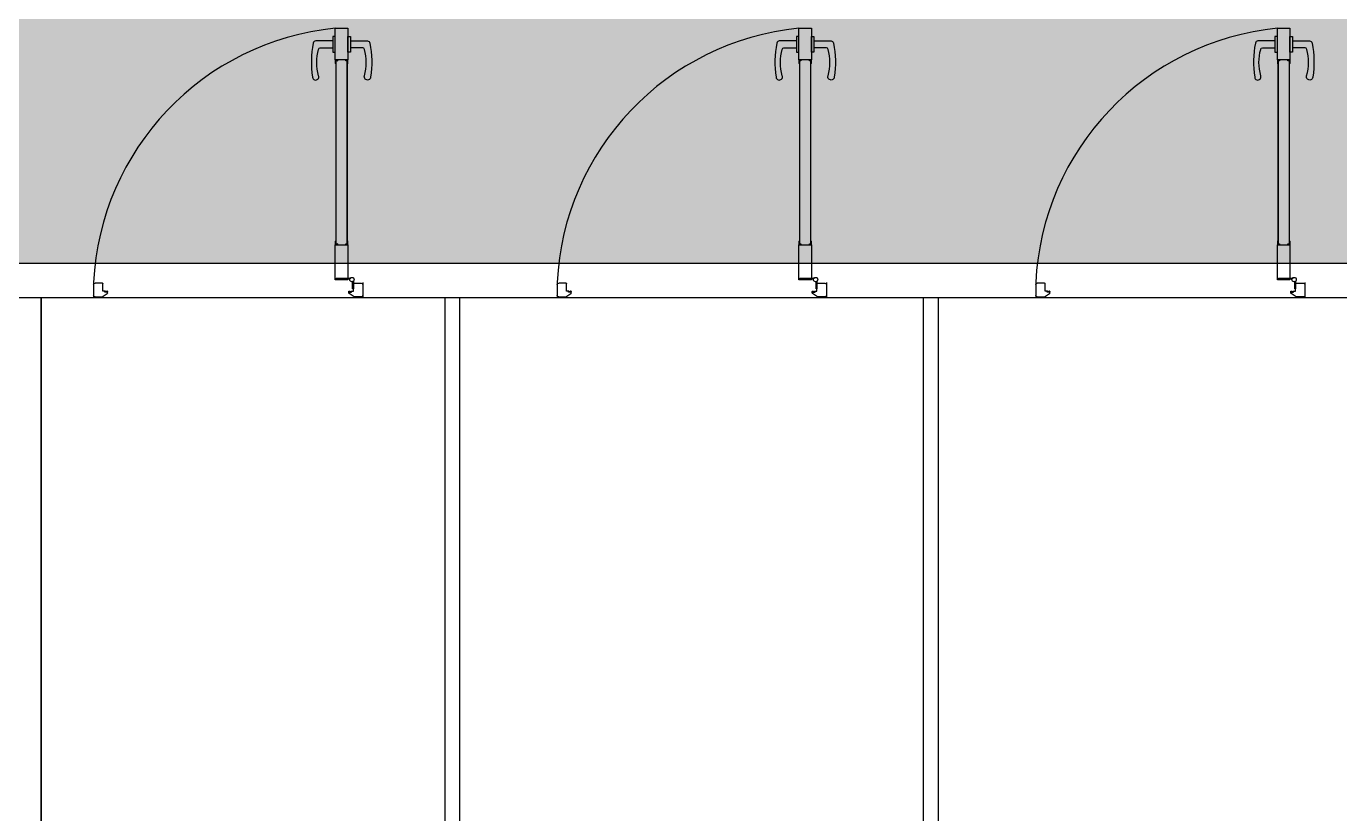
# Model space of a CAD drawing. Extents: x -14231 to 343475, y -171733 to 30720.
# Drawn here: x 224532 to 228924, y -89320 to -86687 of the extents above; entities that cross this region are included whole.
import ezdxf

# ---------------------------------------------------------------- set-up
doc = ezdxf.new("R2010")
doc.units = 0
doc.header["$LTSCALE"] = 8
doc.layers.get('0').update_dxf_attribs({"color": 1, "linetype": 'CONTINUOUS'})
doc.layers.add('000_CTCI_CSA', color=7, linetype='CONTINUOUS')
doc.layers.add('17% 高架沖孔地板', color=4, linetype='CONTINUOUS', lineweight=0)

msp = doc.modelspace()

# ---------------------------------------------------------------- hatches: boundary and pattern name
at = {"layer": '17% 高架沖孔地板'}
h = msp.add_hatch(dxfattribs=at)
h.set_pattern_fill('HEX', color=256, scale=46)
h.set_pattern_definition([(0, (91722.7, -123071.29), (0, 252.96602), [146.05, -292.1]), (120, (91722.7, -123071.29), (-219.075, -126.483), [146.05, -292.1]), (60, (91868.75, -123071.29), (-219.075, 126.483), [146.05, -292.1])])
h.paths.add_polyline_path([(298534.1431, -71443.3451), (297084.1431, -71443.3451), (297084.1431, -69643.3451), (298534.1431, -69643.3451), (298534.1431, -60593.3451), (290734.1431, -60593.3451), (290749.2271, -71499.2153), (251464.4664, -71493.5235), (251465.372, -65243.3465), (247882.291, -65243.3849), (247882.3381, -69643.3464), (249682.2899, -69643.3464), (249682.2899, -71443.3464), (247882.3574, -71443.3464), (247882.2899, -71493.3464), (241932.2899, -71493.3464), (237082.2899, -71493.3464), (235282.2899, -71443.3464), (235282.2899, -69643.3464), (236182.2899, -69643.3464), (236182.2899, -67140.6394), (223232.327, -67193.3464), (223234.1431, -69643.3451), (224484.1431, -69643.3451), (224484.1431, -71443.3451), (223234.1431, -71443.3451), (223234.1431, -82243.3451), (224484.1431, -82243.3451), (224484.1431, -84043.3451), (223234.1431, -84043.3451), (223234.1431, -87478.6374), (230846.9989, -87478.6374), (230846.9989, -90193.9269), (232282.2899, -90193.3464), (234722.2899, -90193.3464), (234722.2899, -120043.324), (237084.1431, -120043.324), (237084.1431, -121843.3451), (235284.1431, -121843.3451), (235284.1431, -123593.3716), (293882.2626, -123593.3715), (293882.2628, -123244.5518), (298534.5063, -123243.3449), (298534.1431, -121843.3451), (297084.1431, -121843.3451), (297084.1431, -120043.3451), (298534.1431, -120043.3451), (298534.1431, -109243.3451), (297084.1431, -109243.3451), (297084.1431, -107443.3451), (298534.1431, -107443.3451), (298534.1431, -96643.3451), (297084.1431, -96643.3451), (297084.1431, -94843.3451), (298534.1431, -94843.3451), (298534.1431, -84043.3451), (297084.1431, -84043.3451), (297084.1431, -82243.3451), (298534.1431, -82243.3451)])
h.paths.add_polyline_path([(235282.2899, -82243.3464), (237082.2899, -82243.3464), (237082.2899, -84043.3464), (235282.2899, -84043.3464)], flags=16)
h.paths.add_polyline_path([(235332.2899, -82293.3464), (237032.2899, -82293.3464), (237032.2899, -83993.3464), (235332.2899, -83993.3464)], flags=0)
h.paths.add_polyline_path([(238654.7109, -77593.3464), (241094.7109, -77593.3464), (243714.7109, -77592.7687), (246154.7109, -77593.3464), (246154.7109, -119893.3464), (243714.7109, -119893.3464), (241094.7109, -119893.6353), (238654.7109, -119893.3464)], flags=16)
h.paths.add_polyline_path([(247882.2899, -82243.3464), (249682.2899, -82243.3464), (249682.2899, -84043.3464), (247882.2899, -84043.3464)], flags=16)
h.paths.add_polyline_path([(247932.2899, -82293.3464), (249632.2899, -82293.3464), (249632.2899, -83993.3464), (247932.2899, -83993.3464)], flags=0)
h.paths.add_polyline_path([(235282.2899, -94843.3464), (237082.2899, -94843.3464), (237082.2899, -96643.3464), (235282.2899, -96643.3464)], flags=16)
h.paths.add_polyline_path([(235332.2899, -94893.3464), (237032.2899, -94893.3464), (237032.2899, -96593.3464), (235332.2899, -96593.3464)], flags=0)
h.paths.add_polyline_path([(251254.7109, -77593.3464), (253694.7109, -77593.3464), (256314.7109, -77592.7687), (258754.7109, -77593.3464), (258754.7109, -119893.3464), (256314.7109, -119893.3464), (253694.7109, -119893.6353), (251254.7109, -119893.3464)], flags=16)
h.paths.add_polyline_path([(247882.2899, -94843.3464), (249682.2899, -94843.3464), (249682.2899, -96643.3464), (247882.2899, -96643.3464)], flags=16)
h.paths.add_polyline_path([(247932.2899, -94893.3464), (249632.2899, -94893.3464), (249632.2899, -96593.3464), (247932.2899, -96593.3464)], flags=0)
h.paths.add_polyline_path([(260482.2899, -82243.3464), (262282.2899, -82243.3464), (262282.2899, -84043.3464), (260482.2899, -84043.3464)], flags=16)
h.paths.add_polyline_path([(260532.2899, -82293.3464), (262232.2899, -82293.3464), (262232.2899, -83993.3464), (260532.2899, -83993.3464)], flags=0)
h.paths.add_polyline_path([(235282.2899, -107443.3464), (237082.2899, -107443.3464), (237082.2899, -109243.3464), (235282.2899, -109243.3464)], flags=16)
h.paths.add_polyline_path([(235332.2899, -107493.3464), (237032.2899, -107493.3464), (237032.2899, -109193.3464), (235332.2899, -109193.3464)], flags=0)
h.paths.add_polyline_path([(263854.7109, -77593.3464), (266294.7109, -77593.3464), (268914.7109, -77592.7687), (271354.7109, -77593.3464), (271354.7109, -119893.3464), (268914.7109, -119893.3464), (268914.7109, -119893.0576), (266294.7109, -119893.6353), (263854.7109, -119893.3464)], flags=16)
h.paths.add_polyline_path([(260482.2899, -94843.3464), (262282.2899, -94843.3464), (262282.2899, -96643.3464), (260482.2899, -96643.3464)], flags=16)
h.paths.add_polyline_path([(260532.2899, -94893.3464), (262232.2899, -94893.3464), (262232.2899, -96593.3464), (260532.2899, -96593.3464)], flags=0)
h.paths.add_polyline_path([(247882.2899, -107443.3464), (249682.2899, -107443.3464), (249682.2899, -109243.3464), (247882.2899, -109243.3464)], flags=16)
h.paths.add_polyline_path([(247932.2899, -107493.3464), (249632.2899, -107493.3464), (249632.2899, -109193.3464), (247932.2899, -109193.3464)], flags=0)
h.paths.add_polyline_path([(273082.2899, -82243.3464), (274882.2899, -82243.3464), (274882.2899, -84043.3464), (273082.2899, -84043.3464)], flags=16)
h.paths.add_polyline_path([(260482.2899, -107443.3464), (262282.2899, -107443.3464), (262282.2899, -109243.3464), (260482.2899, -109243.3464)], flags=16)
h.paths.add_polyline_path([(273132.2899, -82293.3464), (274832.2899, -82293.3464), (274832.2899, -83993.3464), (273132.2899, -83993.3464)], flags=0)
h.paths.add_polyline_path([(260532.2899, -107493.3464), (262232.2899, -107493.3464), (262232.2899, -109193.3464), (260532.2899, -109193.3464)], flags=0)
h.paths.add_polyline_path([(276454.7109, -77593.3464), (278894.7109, -77593.3464), (281514.7109, -77592.7687), (283954.7109, -77593.3464), (283954.7109, -119893.3464), (281514.7109, -119893.3464), (278894.7109, -119893.6353), (276454.7109, -119893.3464)], flags=16)
h.paths.add_polyline_path([(273082.2899, -94843.3464), (274882.2899, -94843.3464), (274882.2899, -96643.3464), (273082.2899, -96643.3464)], flags=16)
h.paths.add_polyline_path([(273132.2899, -94893.3464), (274832.2899, -94893.3464), (274832.2899, -96593.3464), (273132.2899, -96593.3464)], flags=0)
h.paths.add_polyline_path([(247882.2899, -120043.3464), (249682.2899, -120043.3464), (249682.2899, -121843.3464), (247882.2899, -121843.3464)], flags=16)
h.paths.add_polyline_path([(247932.2899, -120093.3464), (249632.2899, -120093.3464), (249632.2899, -121793.3464), (247932.2899, -121793.3464)], flags=0)
h.paths.add_polyline_path([(273082.2899, -107443.3464), (274882.2899, -107443.3464), (274882.2899, -109243.3464), (273082.2899, -109243.3464)], flags=16)
h.paths.add_polyline_path([(273132.2899, -107493.3464), (274832.2899, -107493.3464), (274832.2899, -109193.3464), (273132.2899, -109193.3464)], flags=0)
h.paths.add_polyline_path([(260482.2899, -120043.3464), (262282.2899, -120043.3464), (262282.2899, -121843.3464), (260482.2899, -121843.3464)], flags=16)
h.paths.add_polyline_path([(260532.2899, -120093.3464), (262232.2899, -120093.3464), (262232.2899, -121793.3464), (260532.2899, -121793.3464)], flags=0)
h.paths.add_polyline_path([(285682.2899, -82243.3464), (287482.2899, -82243.3464), (287482.2899, -84043.3464), (285682.2899, -84043.3464)], flags=16)
h.paths.add_polyline_path([(285732.2899, -82293.3464), (287432.2899, -82293.3464), (287432.2899, -83993.3464), (285732.2899, -83993.3464)], flags=0)
h.paths.add_polyline_path([(285682.2899, -94843.3464), (287482.2899, -94843.3464), (287482.2899, -96643.3464), (285682.2899, -96643.3464)], flags=16)
h.paths.add_polyline_path([(285732.2899, -94893.3464), (287432.2899, -94893.3464), (287432.2899, -96593.3464), (285732.2899, -96593.3464)], flags=0)
h.paths.add_polyline_path([(289054.7109, -77593.3464), (291494.7109, -77593.3464), (293114.7109, -77593.202), (295554.7109, -77593.3464), (295554.7109, -119893.3464), (293114.7109, -119893.3464), (293114.7109, -119893.4909), (291494.7109, -119893.6353), (289054.7109, -119893.3464)], flags=16)
h.paths.add_polyline_path([(273082.2899, -120043.3464), (274882.2899, -120043.3464), (274882.2899, -121843.3464), (273082.2899, -121843.3464)], flags=16)
h.paths.add_polyline_path([(273132.2899, -120093.3464), (274832.2899, -120093.3464), (274832.2899, -121793.3464), (273132.2899, -121793.3464)], flags=0)
h.paths.add_polyline_path([(285682.2899, -107443.3464), (287482.2899, -107443.3464), (287482.2899, -109243.3464), (285682.2899, -109243.3464)], flags=16)
h.paths.add_polyline_path([(285732.2899, -107493.3464), (287432.2899, -107493.3464), (287432.2899, -109193.3464), (285732.2899, -109193.3464)], flags=0)
h.paths.add_polyline_path([(285682.2899, -120043.3464), (287482.2899, -120043.3464), (287482.2899, -121843.3464), (285682.2899, -121843.3464)], flags=16)
h.paths.add_polyline_path([(285732.2899, -120093.3464), (287432.2899, -120093.3464), (287432.2899, -121793.3464), (285732.2899, -121793.3464)], flags=0)
h.paths.add_polyline_path([(241932.2899, -65243.3465), (236232.2899, -65243.3466), (236232.2899, -67140.4359), (236232.2899, -69643.3464), (237082.2899, -69643.3464), (237082.2899, -71443.3464), (241932.2899, -71443.3464)], flags=17)

# ---------------------------------------------------------------- linework, layer by layer
at = {"color": 252}
for p, q in [((225565.6079, -86798.7378, 0), (225565.6079, -86693.3464, 0)), ((225565.6079, -86693.3464, 0), (225607.3471, -86693.3464, 0)), ((225607.3471, -86693.3464, 0), (225607.3471, -86798.7378, 0)), ((227115.6079, -86798.7378, 0), (227115.6079, -86693.3464, 0)), ((227115.6079, -86693.3464, 0), (227157.3471, -86693.3464, 0)), ((227157.3471, -86693.3464, 0), (227157.3471, -86798.7378, 0)), ((228715.6079, -86798.7378, 0), (228715.6079, -86693.3464, 0)), ((228715.6079, -86693.3464, 0), (228757.3471, -86693.3464, 0)), ((228757.3471, -86693.3464, 0), (228757.3471, -86798.7378, 0)), ((225607.3471, -86798.7378, 0), (225565.6079, -86798.7378, 0)), ((225566.234, -86810.8421, 0), (225566.234, -86798.0073, 0)), ((225567.1287, -86812.174, 0), (225566.2939, -86811.0262, 0)), ((225566.5471, -86797.6943, 0), (225606.4079, -86797.6943, 0)), ((225567.2775, -86799.2595, 0), (225567.2775, -86800.9291, 0)), ((225567.2775, -86802.5986, 0), (225567.2775, -86810.0073, 0)), ((225586.1645, -86798.9464, 0), (225567.5905, -86798.9464, 0)), ((225567.5905, -86801.2421, 0), (225572.1819, -86801.2421, 0)), ((225572.1819, -86802.2856, 0), (225567.5905, -86802.2856, 0)), ((225568.321, -86802.2856, 0), (225567.6949, -86802.2856, 0)), ((225567.6949, -86802.2856, 0), (225567.6949, -87414.157, 0)), ((225567.6949, -86810.4247, 0), (225567.6949, -86811.9899, 0)), ((225568.321, -87414.157, 0), (225568.321, -86802.2856, 0)), ((225572.4949, -86801.5551, 0), (225572.4949, -86801.9725, 0)), ((225586.4775, -86798.6334, 0), (225586.1645, -86798.9464, 0)), ((225586.7905, -86798.9464, 0), (225586.4775, -86798.6334, 0)), ((225605.3645, -86798.9464, 0), (225586.7905, -86798.9464, 0)), ((225600.4601, -86801.9725, 0), (225600.4601, -86801.5551, 0)), ((225600.7732, -86801.2421, 0), (225605.3645, -86801.2421, 0)), ((225605.3645, -86802.2856, 0), (225600.7732, -86802.2856, 0)), ((225604.634, -86802.2856, 0), (225604.634, -87414.157, 0)), ((225605.2601, -86802.2856, 0), (225604.634, -86802.2856, 0)), ((225605.2601, -87414.157, 0), (225605.2601, -86802.2856, 0)), ((225605.2601, -86811.9899, 0), (225605.2601, -86810.4247, 0)), ((225605.6775, -86800.9291, 0), (225605.6775, -86799.2595, 0)), ((225605.6775, -86810.0073, 0), (225605.6775, -86802.5986, 0)), ((225606.6611, -86811.0262, 0), (225605.8263, -86812.174, 0)), ((225606.721, -86798.0073, 0), (225606.721, -86810.8421, 0)), ((227157.3471, -86798.7378, 0), (227115.6079, -86798.7378, 0)), ((227116.234, -86810.8421, 0), (227116.234, -86798.0073, 0)), ((227117.1287, -86812.174, 0), (227116.2939, -86811.0262, 0)), ((227116.5471, -86797.6943, 0), (227156.4079, -86797.6943, 0)), ((227117.2775, -86799.2595, 0), (227117.2775, -86800.9291, 0)), ((227117.2775, -86802.5986, 0), (227117.2775, -86810.0073, 0)), ((227136.1645, -86798.9464, 0), (227117.5905, -86798.9464, 0)), ((227117.5905, -86801.2421, 0), (227122.1819, -86801.2421, 0)), ((227122.1819, -86802.2856, 0), (227117.5905, -86802.2856, 0)), ((227118.321, -86802.2856, 0), (227117.6949, -86802.2856, 0)), ((227117.6949, -86802.2856, 0), (227117.6949, -87414.157, 0)), ((227117.6949, -86810.4247, 0), (227117.6949, -86811.9899, 0)), ((227118.321, -87414.157, 0), (227118.321, -86802.2856, 0)), ((227122.4949, -86801.5551, 0), (227122.4949, -86801.9725, 0)), ((227136.4775, -86798.6334, 0), (227136.1645, -86798.9464, 0)), ((227136.7905, -86798.9464, 0), (227136.4775, -86798.6334, 0)), ((227155.3645, -86798.9464, 0), (227136.7905, -86798.9464, 0)), ((227150.4601, -86801.9725, 0), (227150.4601, -86801.5551, 0)), ((227150.7732, -86801.2421, 0), (227155.3645, -86801.2421, 0)), ((227155.3645, -86802.2856, 0), (227150.7732, -86802.2856, 0)), ((227154.634, -86802.2856, 0), (227154.634, -87414.157, 0)), ((227155.2601, -86802.2856, 0), (227154.634, -86802.2856, 0)), ((227155.2601, -87414.157, 0), (227155.2601, -86802.2856, 0)), ((227155.2601, -86811.9899, 0), (227155.2601, -86810.4247, 0)), ((227155.6775, -86800.9291, 0), (227155.6775, -86799.2595, 0)), ((227155.6775, -86810.0073, 0), (227155.6775, -86802.5986, 0)), ((227156.6611, -86811.0262, 0), (227155.8263, -86812.174, 0)), ((227156.721, -86798.0073, 0), (227156.721, -86810.8421, 0)), ((228757.3471, -86798.7378, 0), (228715.6079, -86798.7378, 0)), ((228716.234, -86810.8421, 0), (228716.234, -86798.0073, 0)), ((228717.1287, -86812.174, 0), (228716.2939, -86811.0262, 0)), ((228716.5471, -86797.6943, 0), (228756.4079, -86797.6943, 0)), ((228717.2775, -86799.2595, 0), (228717.2775, -86800.9291, 0)), ((228717.2775, -86802.5986, 0), (228717.2775, -86810.0073, 0)), ((228736.1645, -86798.9464, 0), (228717.5905, -86798.9464, 0)), ((228717.5905, -86801.2421, 0), (228722.1819, -86801.2421, 0)), ((228722.1819, -86802.2856, 0), (228717.5905, -86802.2856, 0)), ((228718.321, -86802.2856, 0), (228717.6949, -86802.2856, 0)), ((228717.6949, -86802.2856, 0), (228717.6949, -87414.157, 0)), ((228717.6949, -86810.4247, 0), (228717.6949, -86811.9899, 0)), ((228718.321, -87414.157, 0), (228718.321, -86802.2856, 0)), ((228722.4949, -86801.5551, 0), (228722.4949, -86801.9725, 0)), ((228736.4775, -86798.6334, 0), (228736.1645, -86798.9464, 0)), ((228736.7905, -86798.9464, 0), (228736.4775, -86798.6334, 0)), ((228755.3645, -86798.9464, 0), (228736.7905, -86798.9464, 0)), ((228750.4601, -86801.9725, 0), (228750.4601, -86801.5551, 0)), ((228750.7732, -86801.2421, 0), (228755.3645, -86801.2421, 0)), ((228755.3645, -86802.2856, 0), (228750.7732, -86802.2856, 0)), ((228754.634, -86802.2856, 0), (228754.634, -87414.157, 0)), ((228755.2601, -86802.2856, 0), (228754.634, -86802.2856, 0)), ((228755.2601, -87414.157, 0), (228755.2601, -86802.2856, 0)), ((228755.2601, -86811.9899, 0), (228755.2601, -86810.4247, 0)), ((228755.6775, -86800.9291, 0), (228755.6775, -86799.2595, 0)), ((228755.6775, -86810.0073, 0), (228755.6775, -86802.5986, 0)), ((228756.6611, -86811.0262, 0), (228755.8263, -86812.174, 0)), ((228756.721, -86798.0073, 0), (228756.721, -86810.8421, 0)), ((225565.6079, -87534.0092, 0), (225565.6079, -87417.7048, 0)), ((225565.6079, -87417.7048, 0), (225607.3471, -87417.7048, 0)), ((225566.234, -87418.4352, 0), (225566.234, -87405.6005, 0)), ((225566.2939, -87405.4163, 0), (225567.1287, -87404.2685, 0)), ((225606.4079, -87418.7483, 0), (225566.5471, -87418.7483, 0)), ((225567.2775, -87406.4352, 0), (225567.2775, -87413.8439, 0)), ((225567.2775, -87415.5135, 0), (225567.2775, -87417.1831, 0)), ((225567.5905, -87414.157, 0), (225572.1819, -87414.157, 0)), ((225572.1819, -87415.2005, 0), (225567.5905, -87415.2005, 0)), ((225567.5905, -87417.4961, 0), (225586.1645, -87417.4961, 0)), ((225567.6949, -87404.4526, 0), (225567.6949, -87406.0179, 0)), ((225567.6949, -87414.157, 0), (225568.321, -87414.157, 0)), ((225572.4949, -87414.47, 0), (225572.4949, -87414.8874, 0)), ((225586.1645, -87417.4961, 0), (225586.4775, -87417.8092, 0)), ((225586.4775, -87417.8092, 0), (225586.7905, -87417.4961, 0)), ((225586.7905, -87417.4961, 0), (225605.3645, -87417.4961, 0)), ((225600.4601, -87414.8874, 0), (225600.4601, -87414.47, 0)), ((225600.7732, -87414.157, 0), (225605.3645, -87414.157, 0)), ((225605.3645, -87415.2005, 0), (225600.7732, -87415.2005, 0)), ((225604.634, -87414.157, 0), (225605.2601, -87414.157, 0)), ((225605.2601, -87406.0179, 0), (225605.2601, -87404.4526, 0)), ((225605.4688, -87406.2265, 0), (225605.4688, -87406.2265, 0)), ((225605.6775, -87413.8439, 0), (225605.6775, -87406.4352, 0)), ((225605.6775, -87417.1831, 0), (225605.6775, -87415.5135, 0)), ((225605.8263, -87404.2685, 0), (225606.6611, -87405.4163, 0)), ((225606.721, -87405.6005, 0), (225606.721, -87418.4352, 0)), ((225607.3471, -87417.7048, 0), (225607.3471, -87534.0092, 0)), ((227115.6079, -87534.0092, 0), (227115.6079, -87417.7048, 0)), ((227115.6079, -87417.7048, 0), (227157.3471, -87417.7048, 0)), ((227116.234, -87418.4352, 0), (227116.234, -87405.6005, 0)), ((227116.2939, -87405.4163, 0), (227117.1287, -87404.2685, 0)), ((227156.4079, -87418.7483, 0), (227116.5471, -87418.7483, 0)), ((227117.2775, -87406.4352, 0), (227117.2775, -87413.8439, 0)), ((227117.2775, -87415.5135, 0), (227117.2775, -87417.1831, 0)), ((227117.5905, -87414.157, 0), (227122.1819, -87414.157, 0)), ((227122.1819, -87415.2005, 0), (227117.5905, -87415.2005, 0)), ((227117.5905, -87417.4961, 0), (227136.1645, -87417.4961, 0)), ((227117.6949, -87404.4526, 0), (227117.6949, -87406.0179, 0)), ((227117.6949, -87414.157, 0), (227118.321, -87414.157, 0)), ((227122.4949, -87414.47, 0), (227122.4949, -87414.8874, 0)), ((227136.1645, -87417.4961, 0), (227136.4775, -87417.8092, 0)), ((227136.4775, -87417.8092, 0), (227136.7905, -87417.4961, 0)), ((227136.7905, -87417.4961, 0), (227155.3645, -87417.4961, 0)), ((227150.4601, -87414.8874, 0), (227150.4601, -87414.47, 0)), ((227150.7732, -87414.157, 0), (227155.3645, -87414.157, 0)), ((227155.3645, -87415.2005, 0), (227150.7732, -87415.2005, 0)), ((227154.634, -87414.157, 0), (227155.2601, -87414.157, 0)), ((227155.2601, -87406.0179, 0), (227155.2601, -87404.4526, 0)), ((227155.4688, -87406.2265, 0), (227155.4688, -87406.2265, 0)), ((227155.6775, -87413.8439, 0), (227155.6775, -87406.4352, 0)), ((227155.6775, -87417.1831, 0), (227155.6775, -87415.5135, 0)), ((227155.8263, -87404.2685, 0), (227156.6611, -87405.4163, 0)), ((227156.721, -87405.6005, 0), (227156.721, -87418.4352, 0)), ((227157.3471, -87417.7048, 0), (227157.3471, -87534.0092, 0)), ((228715.6079, -87534.0092, 0), (228715.6079, -87417.7048, 0)), ((228715.6079, -87417.7048, 0), (228757.3471, -87417.7048, 0)), ((228716.234, -87418.4352, 0), (228716.234, -87405.6005, 0)), ((228716.2939, -87405.4163, 0), (228717.1287, -87404.2685, 0)), ((228756.4079, -87418.7483, 0), (228716.5471, -87418.7483, 0)), ((228717.2775, -87406.4352, 0), (228717.2775, -87413.8439, 0)), ((228717.2775, -87415.5135, 0), (228717.2775, -87417.1831, 0)), ((228717.5905, -87414.157, 0), (228722.1819, -87414.157, 0)), ((228722.1819, -87415.2005, 0), (228717.5905, -87415.2005, 0)), ((228717.5905, -87417.4961, 0), (228736.1645, -87417.4961, 0)), ((228717.6949, -87404.4526, 0), (228717.6949, -87406.0179, 0)), ((228717.6949, -87414.157, 0), (228718.321, -87414.157, 0)), ((228722.4949, -87414.47, 0), (228722.4949, -87414.8874, 0)), ((228736.1645, -87417.4961, 0), (228736.4775, -87417.8092, 0)), ((228736.4775, -87417.8092, 0), (228736.7905, -87417.4961, 0)), ((228736.7905, -87417.4961, 0), (228755.3645, -87417.4961, 0)), ((228750.4601, -87414.8874, 0), (228750.4601, -87414.47, 0)), ((228750.7732, -87414.157, 0), (228755.3645, -87414.157, 0)), ((228755.3645, -87415.2005, 0), (228750.7732, -87415.2005, 0)), ((228754.634, -87414.157, 0), (228755.2601, -87414.157, 0)), ((228755.2601, -87406.0179, 0), (228755.2601, -87404.4526, 0)), ((228755.4688, -87406.2265, 0), (228755.4688, -87406.2265, 0)), ((228755.6775, -87413.8439, 0), (228755.6775, -87406.4352, 0)), ((228755.6775, -87417.1831, 0), (228755.6775, -87415.5135, 0)), ((228755.8263, -87404.2685, 0), (228756.6611, -87405.4163, 0)), ((228756.721, -87405.6005, 0), (228756.721, -87418.4352, 0)), ((228757.3471, -87417.7048, 0), (228757.3471, -87534.0092, 0)), ((224757.2899, -87543.3464, 0), (224757.2899, -87593.3464, 0)), ((224757.2899, -87550.5638, 0), (224757.2899, -87586.1291, 0)), ((224787.0291, -87545.3464, 0), (224762.5073, -87545.3464, 0)), ((224788.5943, -87572.5638, 0), (224788.5943, -87546.9117, 0)), ((225607.3471, -87534.0092, 0), (225565.6079, -87534.0092, 0)), ((225568.7384, -87528.7918, 0), (225615.6949, -87528.7918, 0)), ((225568.7384, -87531.4005, 0), (225568.7384, -87528.7918, 0)), ((225615.6949, -87531.4005, 0), (225568.7384, -87531.4005, 0)), ((225615.6949, -87528.7918, 0), (225615.6949, -87531.4005, 0)), ((225623.3769, -87564.2129), (225623.3769, -87539.0824)), ((225623.3769, -87539.0824), (225625.9856, -87539.0824)), ((225625.9856, -87564.2129), (225623.3769, -87564.2129)), ((225625.9856, -87539.0824), (225625.9856, -87564.2129)), ((225625.9856, -87572.5638), (225625.9856, -87546.9117)), ((225627.5508, -87545.3464), (225652.0725, -87545.3464)), ((225657.2899, -87543.3464), (225657.2899, -87593.3464)), ((225657.2899, -87550.5638), (225657.2899, -87586.1291)), ((226307.2899, -87543.3464, 0), (226307.2899, -87593.3464, 0)), ((226307.2899, -87550.5638, 0), (226307.2899, -87586.1291, 0)), ((226337.0291, -87545.3464, 0), (226312.5073, -87545.3464, 0)), ((226338.5943, -87572.5638, 0), (226338.5943, -87546.9117, 0)), ((227157.3471, -87534.0092, 0), (227115.6079, -87534.0092, 0)), ((227118.7384, -87528.7918, 0), (227165.6949, -87528.7918, 0)), ((227118.7384, -87531.4005, 0), (227118.7384, -87528.7918, 0)), ((227165.6949, -87531.4005, 0), (227118.7384, -87531.4005, 0)), ((227165.6949, -87528.7918, 0), (227165.6949, -87531.4005, 0)), ((227173.3769, -87564.2129), (227173.3769, -87539.0824)), ((227173.3769, -87539.0824), (227175.9856, -87539.0824)), ((227175.9856, -87564.2129), (227173.3769, -87564.2129)), ((227175.9856, -87539.0824), (227175.9856, -87564.2129)), ((227175.9856, -87572.5638), (227175.9856, -87546.9117)), ((227177.5508, -87545.3464), (227202.0725, -87545.3464)), ((227207.2899, -87543.3464), (227207.2899, -87593.3464)), ((227207.2899, -87550.5638), (227207.2899, -87586.1291)), ((227907.2899, -87543.3464, 0), (227907.2899, -87593.3464, 0)), ((227907.2899, -87550.5638, 0), (227907.2899, -87586.1291, 0)), ((227937.0291, -87545.3464, 0), (227912.5073, -87545.3464, 0)), ((227938.5943, -87572.5638, 0), (227938.5943, -87546.9117, 0)), ((228757.3471, -87534.0092, 0), (228715.6079, -87534.0092, 0)), ((228718.7384, -87528.7918, 0), (228765.6949, -87528.7918, 0)), ((228718.7384, -87531.4005, 0), (228718.7384, -87528.7918, 0)), ((228765.6949, -87531.4005, 0), (228718.7384, -87531.4005, 0)), ((228765.6949, -87528.7918, 0), (228765.6949, -87531.4005, 0)), ((228773.3769, -87564.2129), (228773.3769, -87539.0824)), ((228773.3769, -87539.0824), (228775.9856, -87539.0824)), ((228775.9856, -87564.2129), (228773.3769, -87564.2129)), ((228775.9856, -87539.0824), (228775.9856, -87564.2129)), ((228775.9856, -87572.5638), (228775.9856, -87546.9117)), ((228777.5508, -87545.3464), (228802.0725, -87545.3464)), ((228807.2899, -87543.3464), (228807.2899, -87593.3464)), ((228807.2899, -87550.5638), (228807.2899, -87586.1291)), ((224762.5073, -87591.3464, 0), (224786.544, -87591.3464, 0)), ((224786.544, -87591.3464, 0), (224803.0464, -87580.5065, 0)), ((224796.7334, -87572.5638, 0), (224788.5943, -87572.5638, 0)), ((224795.0638, -87573.6073, 0), (224796.7334, -87573.6073, 0)), ((224795.0638, -87575.5899, 0), (224795.0638, -87573.6073, 0)), ((224802.9943, -87575.5899, 0), (224795.0638, -87575.5899, 0)), ((224803.7247, -87572.5638, 0), (224801.3247, -87572.5638, 0)), ((224801.3247, -87573.6073, 0), (224802.9943, -87573.6073, 0)), ((224802.9943, -87573.6073, 0), (224802.9943, -87575.5899, 0)), ((224804.2464, -87578.0421, 0), (224804.2464, -87573.0856, 0)), ((225610.3334, -87578.0421, 0), (225610.3334, -87573.0856, 0)), ((225610.8551, -87572.5638, 0), (225613.2551, -87572.5638, 0)), ((225628.0359, -87591.3464, 0), (225611.5334, -87580.5065, 0)), ((225613.2551, -87573.6073, 0), (225611.5856, -87573.6073, 0)), ((225611.5856, -87573.6073, 0), (225611.5856, -87575.5899, 0)), ((225611.5856, -87575.5899, 0), (225619.516, -87575.5899, 0)), ((225617.8464, -87572.5638), (225625.9856, -87572.5638)), ((225619.516, -87573.6073), (225617.8464, -87573.6073)), ((225619.516, -87575.5899), (225619.516, -87573.6073)), ((225652.0725, -87591.3464), (225628.0359, -87591.3464)), ((225932.2899, -90926.85), (225932.2899, -87593.3464)), ((225982.2899, -90926.85), (225982.2899, -87593.3464)), ((226312.5073, -87591.3464, 0), (226336.544, -87591.3464, 0)), ((226336.544, -87591.3464, 0), (226353.0464, -87580.5065, 0)), ((226346.7334, -87572.5638, 0), (226338.5943, -87572.5638, 0)), ((226345.0638, -87573.6073, 0), (226346.7334, -87573.6073, 0)), ((226345.0638, -87575.5899, 0), (226345.0638, -87573.6073, 0)), ((226352.9943, -87575.5899, 0), (226345.0638, -87575.5899, 0)), ((226353.7247, -87572.5638, 0), (226351.3247, -87572.5638, 0)), ((226351.3247, -87573.6073, 0), (226352.9943, -87573.6073, 0)), ((226352.9943, -87573.6073, 0), (226352.9943, -87575.5899, 0)), ((226354.2464, -87578.0421, 0), (226354.2464, -87573.0856, 0)), ((227160.3334, -87578.0421, 0), (227160.3334, -87573.0856, 0)), ((227160.8551, -87572.5638, 0), (227163.2551, -87572.5638, 0)), ((227178.0359, -87591.3464, 0), (227161.5334, -87580.5065, 0)), ((227163.2551, -87573.6073, 0), (227161.5856, -87573.6073, 0)), ((227161.5856, -87573.6073, 0), (227161.5856, -87575.5899, 0)), ((227161.5856, -87575.5899, 0), (227169.516, -87575.5899, 0)), ((227167.8464, -87572.5638), (227175.9856, -87572.5638)), ((227169.516, -87573.6073), (227167.8464, -87573.6073)), ((227169.516, -87575.5899), (227169.516, -87573.6073)), ((227202.0725, -87591.3464), (227178.0359, -87591.3464)), ((227532.2899, -90926.85), (227532.2899, -87593.3464)), ((227582.2899, -90926.85), (227582.2899, -87593.3464)), ((227912.5073, -87591.3464, 0), (227936.544, -87591.3464, 0)), ((227936.544, -87591.3464, 0), (227953.0464, -87580.5065, 0)), ((227946.7334, -87572.5638, 0), (227938.5943, -87572.5638, 0)), ((227945.0638, -87573.6073, 0), (227946.7334, -87573.6073, 0)), ((227945.0638, -87575.5899, 0), (227945.0638, -87573.6073, 0)), ((227952.9943, -87575.5899, 0), (227945.0638, -87575.5899, 0)), ((227953.7247, -87572.5638, 0), (227951.3247, -87572.5638, 0)), ((227951.3247, -87573.6073, 0), (227952.9943, -87573.6073, 0)), ((227952.9943, -87573.6073, 0), (227952.9943, -87575.5899, 0)), ((227954.2464, -87578.0421, 0), (227954.2464, -87573.0856, 0)), ((228760.3334, -87578.0421, 0), (228760.3334, -87573.0856, 0)), ((228760.8551, -87572.5638, 0), (228763.2551, -87572.5638, 0)), ((228778.0359, -87591.3464, 0), (228761.5334, -87580.5065, 0)), ((228763.2551, -87573.6073, 0), (228761.5856, -87573.6073, 0)), ((228761.5856, -87573.6073, 0), (228761.5856, -87575.5899, 0)), ((228761.5856, -87575.5899, 0), (228769.516, -87575.5899, 0)), ((228767.8464, -87572.5638), (228775.9856, -87572.5638)), ((228769.516, -87573.6073), (228767.8464, -87573.6073)), ((228769.516, -87575.5899), (228769.516, -87573.6073)), ((228802.0725, -87591.3464), (228778.0359, -87591.3464))]:
    msp.add_line(p, q, dxfattribs=at)
at = {"color": 252, "elevation": 0}
for points in [[(225565.6079, -86772.7582), (225565.6079, -86720.8759), (225557.1374, -86720.8759), (225557.1374, -86772.7582)], [(225607.3471, -86772.7582), (225607.3471, -86720.8759), (225615.8177, -86720.8759), (225615.8177, -86772.7582)], [(227115.6079, -86772.7582), (227115.6079, -86720.8759), (227107.1374, -86720.8759), (227107.1374, -86772.7582)], [(227157.3471, -86772.7582), (227157.3471, -86720.8759), (227165.8177, -86720.8759), (227165.8177, -86772.7582)], [(228715.6079, -86772.7582), (228715.6079, -86720.8759), (228707.1374, -86720.8759), (228707.1374, -86772.7582)], [(228757.3471, -86772.7582), (228757.3471, -86720.8759), (228765.8177, -86720.8759), (228765.8177, -86772.7582)]]:
    msp.add_lwpolyline(points, close=True, dxfattribs=at)
for points in [[(225557.1374, -86735.17), (225514.7844, -86735.17), (225500.0929, -86735.8025, 0.327495151), (225491.7424, -86743.0461, 0.089847492), (225489.3693, -86856.6944, 1.144881263), (225509.837, -86852.0678, -0.13707943), (225509.7584, -86763.9851, -0.349356774), (225515.2476, -86758.4641), (225557.1374, -86758.4641)], [(225615.8177, -86735.17), (225658.1706, -86735.17), (225672.8621, -86735.8025, -0.327495151), (225681.2126, -86743.0461, -0.089847492), (225683.5857, -86856.6944, -1.144881263), (225663.118, -86852.0678, 0.13707943), (225663.1966, -86763.9851, 0.349356774), (225657.7074, -86758.4641), (225615.8177, -86758.4641)], [(227107.1374, -86735.17), (227064.7844, -86735.17), (227050.0929, -86735.8025, 0.327495151), (227041.7424, -86743.0461, 0.089847492), (227039.3693, -86856.6944, 1.144881263), (227059.837, -86852.0678, -0.13707943), (227059.7584, -86763.9851, -0.349356774), (227065.2476, -86758.4641), (227107.1374, -86758.4641)], [(227165.8177, -86735.17), (227208.1706, -86735.17), (227222.8621, -86735.8025, -0.327495151), (227231.2126, -86743.0461, -0.089847492), (227233.5857, -86856.6944, -1.144881263), (227213.118, -86852.0678, 0.13707943), (227213.1966, -86763.9851, 0.349356774), (227207.7074, -86758.4641), (227165.8177, -86758.4641)], [(228707.1374, -86735.17), (228664.7844, -86735.17), (228650.0929, -86735.8025, 0.327495151), (228641.7424, -86743.0461, 0.089847492), (228639.3693, -86856.6944, 1.144881263), (228659.837, -86852.0678, -0.13707943), (228659.7584, -86763.9851, -0.349356774), (228665.2476, -86758.4641), (228707.1374, -86758.4641)], [(228765.8177, -86735.17), (228808.1706, -86735.17), (228822.8621, -86735.8025, -0.327495151), (228831.2126, -86743.0461, -0.089847492), (228833.5857, -86856.6944, -1.144881263), (228813.118, -86852.0678, 0.13707943), (228813.1966, -86763.9851, 0.349356774), (228807.7074, -86758.4641), (228765.8177, -86758.4641)]]:
    msp.add_lwpolyline(points, format="xyb", dxfattribs=at)
at = {"color": 252}
for centre, radius, start, end in [((225654.1115, -87586.85, 0), 897.8761, 95.6568272, 177.2228365), ((227204.1115, -87586.85, 0), 897.8761, 95.6568272, 177.2228365), ((228804.1115, -87586.85, 0), 897.8761, 95.6568272, 177.2228365), ((225566.5471, -86798.0073, 0), 0.313, 90.0000102, 180.0000102), ((225566.5471, -86810.8421, 0), 0.313, 180.0000051, 216.0273792), ((225567.3819, -86811.9899, 0), 0.313, 216.0273643, 359.9999898), ((225567.5905, -86799.2595, 0), 0.313, 90.0000102, 180.0000102), ((225567.5905, -86800.9291, 0), 0.313, 179.9999898, 269.9999898), ((225567.5905, -86802.5986, 0), 0.313, 89.9999829, 179.9999829), ((225567.4862, -86810.0073, 0), 0.2087, 180.0000154, 270.0000154), ((225567.4862, -86810.4247, 0), 0.2087, 359.9999795, 89.9999795), ((225572.1819, -86801.5551, 0), 0.313, 0.0000137, 90.0000137), ((225572.1819, -86801.9725, 0), 0.313, 270.0000137, 0.0000137), ((225600.7732, -86801.5551, 0), 0.313, 89.9999829, 179.9999829), ((225600.7732, -86801.9725, 0), 0.313, 179.9999898, 269.9999898), ((225605.4688, -86810.4247, 0), 0.2087, 90.0000256, 180.0000256), ((225605.5732, -86811.9899, 0), 0.313, 180.0000085, 323.9726354), ((225605.3645, -86799.2595, 0), 0.313, 359.9999898, 89.9999898), ((225605.3645, -86800.9291, 0), 0.313, 270.0000102, 0.0000102), ((225605.3645, -86802.5986, 0), 0.313, 0.0000171, 90.0000171), ((225605.4688, -86810.0073, 0), 0.2087, 269.9999846, 359.9999846), ((225606.4079, -86798.0073, 0), 0.313, 359.9999898, 89.9999898), ((225606.4079, -86810.8421, 0), 0.313, 323.9726208, 359.9999949), ((227116.5471, -86798.0073, 0), 0.313, 90.0000102, 180.0000102), ((227116.5471, -86810.8421, 0), 0.313, 180.0000051, 216.0273792), ((227117.3819, -86811.9899, 0), 0.313, 216.0273643, 359.9999898), ((227117.5905, -86799.2595, 0), 0.313, 90.0000102, 180.0000102), ((227117.5905, -86800.9291, 0), 0.313, 179.9999898, 269.9999898), ((227117.5905, -86802.5986, 0), 0.313, 89.9999829, 179.9999829), ((227117.4862, -86810.0073, 0), 0.2087, 180.0000154, 270.0000154), ((227117.4862, -86810.4247, 0), 0.2087, 359.9999795, 89.9999795), ((227122.1819, -86801.5551, 0), 0.313, 0.0000137, 90.0000137), ((227122.1819, -86801.9725, 0), 0.313, 270.0000137, 0.0000137), ((227150.7732, -86801.5551, 0), 0.313, 89.9999829, 179.9999829), ((227150.7732, -86801.9725, 0), 0.313, 179.9999898, 269.9999898), ((227155.4688, -86810.4247, 0), 0.2087, 90.0000256, 180.0000256), ((227155.5732, -86811.9899, 0), 0.313, 180.0000085, 323.9726354), ((227155.3645, -86799.2595, 0), 0.313, 359.9999898, 89.9999898), ((227155.3645, -86800.9291, 0), 0.313, 270.0000102, 0.0000102), ((227155.3645, -86802.5986, 0), 0.313, 0.0000171, 90.0000171), ((227155.4688, -86810.0073, 0), 0.2087, 269.9999846, 359.9999846), ((227156.4079, -86798.0073, 0), 0.313, 359.9999898, 89.9999898), ((227156.4079, -86810.8421, 0), 0.313, 323.9726208, 359.9999949), ((228716.5471, -86798.0073, 0), 0.313, 90.0000102, 180.0000102), ((228716.5471, -86810.8421, 0), 0.313, 180.0000051, 216.0273792), ((228717.3819, -86811.9899, 0), 0.313, 216.0273643, 359.9999898), ((228717.5905, -86799.2595, 0), 0.313, 90.0000102, 180.0000102), ((228717.5905, -86800.9291, 0), 0.313, 179.9999898, 269.9999898), ((228717.5905, -86802.5986, 0), 0.313, 89.9999829, 179.9999829), ((228717.4862, -86810.0073, 0), 0.2087, 180.0000154, 270.0000154), ((228717.4862, -86810.4247, 0), 0.2087, 359.9999795, 89.9999795), ((228722.1819, -86801.5551, 0), 0.313, 0.0000137, 90.0000137), ((228722.1819, -86801.9725, 0), 0.313, 270.0000137, 0.0000137), ((228750.7732, -86801.5551, 0), 0.313, 89.9999829, 179.9999829), ((228750.7732, -86801.9725, 0), 0.313, 179.9999898, 269.9999898), ((228755.4688, -86810.4247, 0), 0.2087, 90.0000256, 180.0000256), ((228755.5732, -86811.9899, 0), 0.313, 180.0000085, 323.9726354), ((228755.3645, -86799.2595, 0), 0.313, 359.9999898, 89.9999898), ((228755.3645, -86800.9291, 0), 0.313, 270.0000102, 0.0000102), ((228755.3645, -86802.5986, 0), 0.313, 0.0000171, 90.0000171), ((228755.4688, -86810.0073, 0), 0.2087, 269.9999846, 359.9999846), ((228756.4079, -86798.0073, 0), 0.313, 359.9999898, 89.9999898), ((228756.4079, -86810.8421, 0), 0.313, 323.9726208, 359.9999949), ((225566.5471, -87405.6005, 0), 0.313, 143.9726109, 179.9999843), ((225566.5471, -87418.4352, 0), 0.313, 179.9999898, 269.9999898), ((225567.3819, -87404.4526, 0), 0.313, 0.0000083, 143.9726349), ((225567.4862, -87406.4352, 0), 0.2087, 89.9999795, 179.9999795), ((225567.5905, -87413.8439, 0), 0.313, 179.9999898, 269.9999898), ((225567.5905, -87415.5135, 0), 0.313, 90.0000102, 180.0000102), ((225567.5905, -87417.1831, 0), 0.313, 179.9999898, 269.9999898), ((225567.4862, -87406.0179, 0), 0.2087, 270.0000256, 0.0000256), ((225572.1819, -87414.47, 0), 0.313, 359.9999898, 89.9999898), ((225572.1819, -87414.8874, 0), 0.313, 270.0000102, 0.0000102), ((225600.7732, -87414.47, 0), 0.313, 90.0000102, 180.0000102), ((225600.7732, -87414.8874, 0), 0.313, 179.9999898, 269.9999898), ((225605.5732, -87404.4526, 0), 0.313, 36.0273651, 179.9999917), ((225605.4688, -87406.0179, 0), 0.2087, 179.9999744, 269.9999744), ((225605.3645, -87413.8439, 0), 0.313, 270.0000102, 0.0000102), ((225605.3645, -87415.5135, 0), 0.313, 359.9999898, 89.9999898), ((225605.3645, -87417.1831, 0), 0.313, 270.0000102, 0.0000102), ((225605.4688, -87406.4352, 0), 0.2087, 0.0000205, 90.0000205), ((225606.4079, -87418.4352, 0), 0.313, 270.0000102, 0.0000102), ((225606.4079, -87405.6005, 0), 0.313, 0.0000052, 36.0273786), ((227116.5471, -87405.6005, 0), 0.313, 143.9726109, 179.9999843), ((227116.5471, -87418.4352, 0), 0.313, 179.9999898, 269.9999898), ((227117.3819, -87404.4526, 0), 0.313, 0.0000083, 143.9726349), ((227117.4862, -87406.4352, 0), 0.2087, 89.9999795, 179.9999795), ((227117.5905, -87413.8439, 0), 0.313, 179.9999898, 269.9999898), ((227117.5905, -87415.5135, 0), 0.313, 90.0000102, 180.0000102), ((227117.5905, -87417.1831, 0), 0.313, 179.9999898, 269.9999898), ((227117.4862, -87406.0179, 0), 0.2087, 270.0000256, 0.0000256), ((227122.1819, -87414.47, 0), 0.313, 359.9999898, 89.9999898), ((227122.1819, -87414.8874, 0), 0.313, 270.0000102, 0.0000102), ((227150.7732, -87414.47, 0), 0.313, 90.0000102, 180.0000102), ((227150.7732, -87414.8874, 0), 0.313, 179.9999898, 269.9999898), ((227155.5732, -87404.4526, 0), 0.313, 36.0273651, 179.9999917), ((227155.4688, -87406.0179, 0), 0.2087, 179.9999744, 269.9999744), ((227155.3645, -87413.8439, 0), 0.313, 270.0000102, 0.0000102), ((227155.3645, -87415.5135, 0), 0.313, 359.9999898, 89.9999898), ((227155.3645, -87417.1831, 0), 0.313, 270.0000102, 0.0000102), ((227155.4688, -87406.4352, 0), 0.2087, 0.0000205, 90.0000205), ((227156.4079, -87418.4352, 0), 0.313, 270.0000102, 0.0000102), ((227156.4079, -87405.6005, 0), 0.313, 0.0000052, 36.0273786), ((228716.5471, -87405.6005, 0), 0.313, 143.9726109, 179.9999843), ((228716.5471, -87418.4352, 0), 0.313, 179.9999898, 269.9999898), ((228717.3819, -87404.4526, 0), 0.313, 0.0000083, 143.9726349), ((228717.4862, -87406.4352, 0), 0.2087, 89.9999795, 179.9999795), ((228717.5905, -87413.8439, 0), 0.313, 179.9999898, 269.9999898), ((228717.5905, -87415.5135, 0), 0.313, 90.0000102, 180.0000102), ((228717.5905, -87417.1831, 0), 0.313, 179.9999898, 269.9999898), ((228717.4862, -87406.0179, 0), 0.2087, 270.0000256, 0.0000256), ((228722.1819, -87414.47, 0), 0.313, 359.9999898, 89.9999898), ((228722.1819, -87414.8874, 0), 0.313, 270.0000102, 0.0000102), ((228750.7732, -87414.47, 0), 0.313, 90.0000102, 180.0000102), ((228750.7732, -87414.8874, 0), 0.313, 179.9999898, 269.9999898), ((228755.5732, -87404.4526, 0), 0.313, 36.0273651, 179.9999917), ((228755.4688, -87406.0179, 0), 0.2087, 179.9999744, 269.9999744), ((228755.3645, -87413.8439, 0), 0.313, 270.0000102, 0.0000102), ((228755.3645, -87415.5135, 0), 0.313, 359.9999898, 89.9999898), ((228755.3645, -87417.1831, 0), 0.313, 270.0000102, 0.0000102), ((228755.4688, -87406.4352, 0), 0.2087, 0.0000205, 90.0000205), ((228756.4079, -87418.4352, 0), 0.313, 270.0000102, 0.0000102), ((228756.4079, -87405.6005, 0), 0.313, 0.0000052, 36.0273786)]:
    msp.add_arc(centre, radius, start, end, dxfattribs=at)
at = {"color": 252, "extrusion": (-9.86076e-32, -1.3636e-31, -1)}
for centre, major_axis, start_param, end_param in [((224762.5073, -87550.5638, 0), (3.6893, -3.6893), 2.356194491, 3.926990817), ((224787.0291, -87546.9117, 0), (1.1068, -1.1068), -2.35619449, -0.785398163), ((225627.5508, -87546.9117), (-1.1068, -1.1068), 7.068583471, 8.639379797), ((225652.0725, -87550.5638), (-3.6893, -3.6893), 2.35619449, 3.926990816), ((226312.5073, -87550.5638, 0), (3.6893, -3.6893), 2.356194491, 3.926990817), ((226337.0291, -87546.9117, 0), (1.1068, -1.1068), -2.35619449, -0.785398163), ((227177.5508, -87546.9117), (-1.1068, -1.1068), 7.068583471, 8.639379797), ((227202.0725, -87550.5638), (-3.6893, -3.6893), 2.35619449, 3.926990816), ((227912.5073, -87550.5638, 0), (3.6893, -3.6893), 2.356194491, 3.926990817), ((227937.0291, -87546.9117, 0), (1.1068, -1.1068), -2.35619449, -0.785398163), ((228777.5508, -87546.9117), (-1.1068, -1.1068), 7.068583471, 8.639379797), ((228802.0725, -87550.5638), (-3.6893, -3.6893), 2.35619449, 3.926990816), ((224762.5073, -87586.1291, 0), (-3.6893, -3.6893), -0.785398163, 0.785398163), ((224796.7334, -87573.0856, 0), (-0.3689, -0.3689), 2.35619449, 5.497787144), ((224801.3247, -87573.0856, 0), (-0.3689, -0.3689), -0.785398163, 2.35619449), ((224801.116, -87578.0421, 0), (2.2136, -2.2136), -0.785398164, 0.120902764), ((224803.7247, -87573.0856, 0), (0.3689, -0.3689), -2.35619449, -0.785398163), ((225610.8551, -87573.0856, 0), (-0.3689, -0.3689), 7.068583471, 8.639379797), ((225613.4638, -87578.0421, 0), (-2.2136, -2.2136), 6.162282543, 7.068583471), ((225613.2551, -87573.0856, 0), (0.3689, -0.3689), 3.926990817, 7.068583471), ((225617.8464, -87573.0856), (0.3689, -0.3689), 0.785398163, 3.926990817), ((225652.0725, -87586.1291), (3.6893, -3.6893), 5.497787144, 7.068583471), ((226312.5073, -87586.1291, 0), (-3.6893, -3.6893), -0.785398163, 0.785398163), ((226346.7334, -87573.0856, 0), (-0.3689, -0.3689), 2.35619449, 5.497787144), ((226351.3247, -87573.0856, 0), (-0.3689, -0.3689), -0.785398163, 2.35619449), ((226351.116, -87578.0421, 0), (2.2136, -2.2136), -0.785398164, 0.120902764), ((226353.7247, -87573.0856, 0), (0.3689, -0.3689), -2.35619449, -0.785398163), ((227160.8551, -87573.0856, 0), (-0.3689, -0.3689), 7.068583471, 8.639379797), ((227163.4638, -87578.0421, 0), (-2.2136, -2.2136), 6.162282543, 7.068583471), ((227163.2551, -87573.0856, 0), (0.3689, -0.3689), 3.926990817, 7.068583471), ((227167.8464, -87573.0856), (0.3689, -0.3689), 0.785398163, 3.926990817), ((227202.0725, -87586.1291), (3.6893, -3.6893), 5.497787144, 7.068583471), ((227912.5073, -87586.1291, 0), (-3.6893, -3.6893), -0.785398163, 0.785398163), ((227946.7334, -87573.0856, 0), (-0.3689, -0.3689), 2.35619449, 5.497787144), ((227951.3247, -87573.0856, 0), (-0.3689, -0.3689), -0.785398163, 2.35619449), ((227951.116, -87578.0421, 0), (2.2136, -2.2136), -0.785398164, 0.120902764), ((227953.7247, -87573.0856, 0), (0.3689, -0.3689), -2.35619449, -0.785398163), ((228760.8551, -87573.0856, 0), (-0.3689, -0.3689), 7.068583471, 8.639379797), ((228763.4638, -87578.0421, 0), (-2.2136, -2.2136), 6.162282543, 7.068583471), ((228763.2551, -87573.0856, 0), (0.3689, -0.3689), 3.926990817, 7.068583471), ((228767.8464, -87573.0856), (0.3689, -0.3689), 0.785398163, 3.926990817), ((228802.0725, -87586.1291), (3.6893, -3.6893), 5.497787144, 7.068583471)]:
    msp.add_ellipse(centre, major_axis=major_axis, ratio=1, start_param=start_param, end_param=end_param, dxfattribs=at)
at = {"color": 252}
for centre in [(225621.2899, -87533.4874, 0), (227171.2899, -87533.4874, 0), (228771.2899, -87533.4874, 0)]:
    msp.add_ellipse(centre, major_axis=(5.165, 5.165), ratio=1, start_param=5.497787144, end_param=11.780972451, dxfattribs=at)
at = {"layer": '000_CTCI_CSA'}
for p, q in [((223082.2899, -87478.6374), (230839.4202, -87478.6374)), ((223082.2899, -87593.3464), (230839.4202, -87593.3464)), ((224582.2899, -87593.3464), (224582.2899, -96743.3464))]:
    msp.add_line(p, q, dxfattribs=at)
at = {"layer": '000_CTCI_CSA', "color": 4}
msp.add_lwpolyline([(224582.2899, -87593.3464), (230732.2899, -87593.3464), (230732.2899, -94543.3464), (225782.2899, -94543.3464), (225782.2899, -93763.3464), (224582.2899, -93763.3464)], close=True, dxfattribs=at)

doc.saveas('drawing.dxf')
